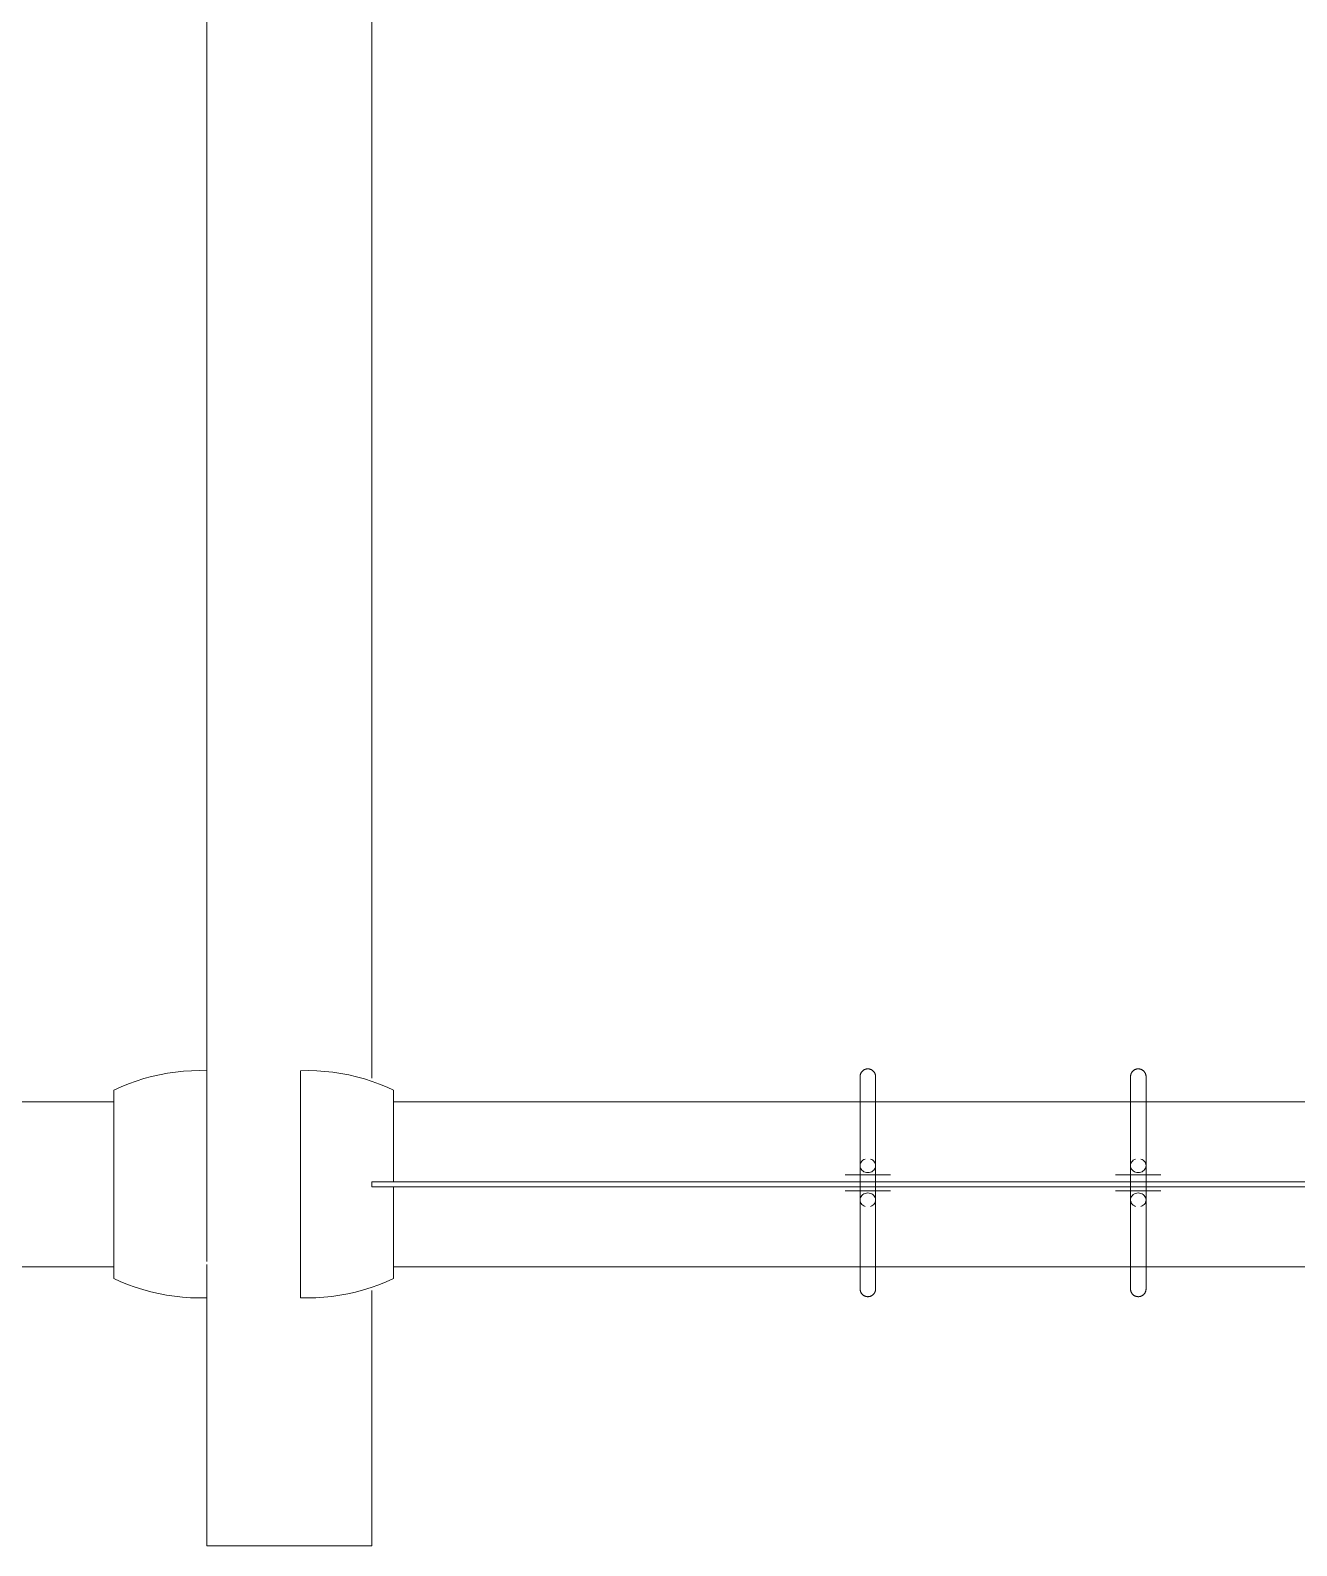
# Model space of a CAD drawing. Header units: inches. Extents: x -1569 to 1282, y -721 to 887.
# Drawn here: x -990.45 to -982.78, y 407.54 to 416.71 of the extents above; entities that cross this region are included whole.
import ezdxf

# ---------------------------------------------------------------- set-up
doc = ezdxf.new("R2010")
doc.units = ezdxf.units.IN
doc.header["$MEASUREMENT"] = 0
doc.layers.add('I-WALL', color=2, linetype='Continuous', lineweight=13)
doc.layers.add('P-SANR-FIXT', color=6, linetype='Continuous', lineweight=13)

# ---------------------------------------------------------------- blocks, each defined once
blk = doc.blocks.new('Accessory_Shower_Bobrick_Vinyl-Shower-Curtain - 70 Wide-7268769-FIRST FLOOR POWER _ SIGNAL')
at = {"layer": 'P-SANR-FIXT', "lineweight": 9}
for p, q in [((-9.0463, 0.6081), (-9.0463, 0.1128)), ((-8.9526, 0.1128), (-8.9526, 0.6081)), ((-7.41, 0.6081), (-7.41, 0.1128)), ((-7.3162, 0.1128), (-7.3162, 0.6081)), ((-12, 0.0156), (12, 0.0156)), ((-12, 0.0156), (-12, -0.0156)), ((-9.1373, 0.0575), (-8.8627, 0.0575)), ((-8.8627, 0.0575), (-9.1373, 0.0575)), ((-9.0713, 0.0575), (-8.9287, 0.0575)), ((-8.9287, 0.0575), (-9.0713, 0.0575)), ((-7.5009, 0.0575), (-7.2264, 0.0575)), ((-7.2264, 0.0575), (-7.5009, 0.0575)), ((-7.4349, 0.0575), (-7.2924, 0.0575)), ((-7.2924, 0.0575), (-7.4349, 0.0575)), ((12, -0.0156), (-12, -0.0156)), ((-9.1373, -0.0402), (-8.8627, -0.0402)), ((-8.8627, -0.0402), (-9.1373, -0.0402)), ((-9.0713, -0.0402), (-8.9287, -0.0402)), ((-8.9287, -0.0402), (-9.0713, -0.0402)), ((-7.5009, -0.0402), (-7.2264, -0.0402)), ((-7.2264, -0.0402), (-7.5009, -0.0402)), ((-7.4349, -0.0402), (-7.2924, -0.0402)), ((-7.2924, -0.0402), (-7.4349, -0.0402)), ((-9.0463, -0.0947), (-9.0463, -0.59)), ((-8.9526, -0.59), (-8.9526, -0.0947)), ((-7.41, -0.0947), (-7.41, -0.59)), ((-7.3162, -0.59), (-7.3162, -0.0947))]:
    blk.add_line(p, q, dxfattribs=at)
at = {"layer": 'P-SANR-FIXT', "lineweight": 9, "flags": 128}
for points in [[(-9.0463, 0.6516), (-9.0463, 0.6535), (-9.0462, 0.6553), (-9.046, 0.6572), (-9.0457, 0.659), (-9.0454, 0.6609), (-9.045, 0.6627), (-9.0445, 0.6645), (-9.044, 0.6663), (-9.0433, 0.6681), (-9.0426, 0.6698), (-9.0419, 0.6715), (-9.041, 0.6732), (-9.0401, 0.6749), (-9.0392, 0.6765), (-9.0381, 0.678), (-9.0371, 0.6796), (-9.0359, 0.6811), (-9.0347, 0.6825), (-9.0334, 0.6839), (-9.0321, 0.6852), (-9.0307, 0.6865), (-9.0293, 0.6877), (-9.0279, 0.6889), (-9.0263, 0.69), (-9.0248, 0.691), (-9.0232, 0.692), (-9.0216, 0.6929), (-9.0199, 0.6938), (-9.0182, 0.6946), (-9.0164, 0.6953), (-9.0147, 0.6959), (-9.0129, 0.6965), (-9.0111, 0.697), (-9.0093, 0.6974), (-9.0074, 0.6978), (-9.0056, 0.6981), (-9.0037, 0.6983), (-9.0018, 0.6984), (-9, 0.6984), (-8.9995, 0.6985)], [(-9.0463, 0.6516), (-9.0463, 0.6511), (-9.0463, 0.6495), (-9.0463, 0.647), (-9.0463, 0.6434), (-9.0463, 0.6388), (-9.0463, 0.6332), (-9.0463, 0.6266), (-9.0463, 0.619), (-9.0463, 0.6104), (-9.0463, 0.6009), (-9.0463, 0.5904), (-9.0463, 0.579), (-9.0463, 0.5666), (-9.0463, 0.5534), (-9.0463, 0.5393), (-9.0463, 0.5244), (-9.0463, 0.5087), (-9.0463, 0.4921), (-9.0463, 0.4748), (-9.0463, 0.4567), (-9.0463, 0.4379), (-9.0463, 0.4184), (-9.0463, 0.3983), (-9.0463, 0.3775), (-9.0463, 0.3562), (-9.0463, 0.3343), (-9.0463, 0.3119), (-9.0463, 0.289), (-9.0463, 0.2656), (-9.0463, 0.2419), (-9.0463, 0.2177), (-9.0463, 0.1933), (-9.0463, 0.1685), (-9.0463, 0.1435), (-9.0463, 0.1182), (-9.0463, 0.0928), (-9.0463, 0.0673), (-9.0463, 0.0417), (-9.0463, 0.016), (-9.0463, -0.0097), (-9.0463, -0.0354), (-9.0463, -0.061), (-9.0463, -0.0865), (-9.0463, -0.1118), (-9.0463, -0.1369), (-9.0463, -0.1619), (-9.0463, -0.1865), (-9.0463, -0.2108), (-9.0463, -0.2348), (-9.0463, -0.2584), (-9.0463, -0.2815), (-9.0463, -0.3042), (-9.0463, -0.3264), (-9.0463, -0.348), (-9.0463, -0.3691), (-9.0463, -0.3896), (-9.0463, -0.4094), (-9.0463, -0.4286), (-9.0463, -0.447), (-9.0463, -0.4648), (-9.0463, -0.4817), (-9.0463, -0.4979), (-9.0463, -0.5133), (-9.0463, -0.5279), (-9.0463, -0.5415), (-9.0463, -0.5544), (-9.0463, -0.5663), (-9.0463, -0.5772), (-9.0463, -0.5873), (-9.0463, -0.5964), (-9.0463, -0.6045), (-9.0463, -0.6116), (-9.0463, -0.6178), (-9.0463, -0.6229), (-9.0463, -0.6271), (-9.0463, -0.6302), (-9.0463, -0.6323), (-9.0463, -0.6334), (-9.0463, -0.6335)], [(-9.0463, 0.6081), (-9.0463, 0.6169), (-9.0463, 0.6248), (-9.0463, 0.6316), (-9.0463, 0.6375), (-9.0463, 0.6423), (-9.0463, 0.6462), (-9.0463, 0.649), (-9.0463, 0.6508), (-9.0463, 0.6515)], [(-8.9995, 0.6985), (-8.9976, 0.6984), (-8.9957, 0.6983), (-8.9938, 0.6981), (-8.992, 0.6979), (-8.9901, 0.6975), (-8.9883, 0.6971), (-8.9865, 0.6966), (-8.9847, 0.6961), (-8.9829, 0.6954), (-8.9812, 0.6948), (-8.9795, 0.694), (-8.9778, 0.6932), (-8.9762, 0.6923), (-8.9746, 0.6913), (-8.973, 0.6903), (-8.9715, 0.6892), (-8.97, 0.688), (-8.9685, 0.6868), (-8.9672, 0.6856), (-8.9658, 0.6842), (-8.9646, 0.6829), (-8.9633, 0.6814), (-8.9622, 0.68), (-8.9611, 0.6785), (-8.96, 0.6769), (-8.959, 0.6753), (-8.9581, 0.6737), (-8.9573, 0.672), (-8.9565, 0.6703), (-8.9558, 0.6686), (-8.9551, 0.6668), (-8.9546, 0.665), (-8.954, 0.6632), (-8.9536, 0.6614), (-8.9533, 0.6595), (-8.953, 0.6577), (-8.9528, 0.6558), (-8.9526, 0.654), (-8.9526, 0.6521), (-8.9526, 0.6516)], [(-8.9526, -0.6335), (-8.9526, -0.633), (-8.9526, -0.6314), (-8.9526, -0.6289), (-8.9526, -0.6253), (-8.9526, -0.6207), (-8.9526, -0.6151), (-8.9526, -0.6085), (-8.9526, -0.6009), (-8.9526, -0.5923), (-8.9526, -0.5828), (-8.9526, -0.5723), (-8.9526, -0.5609), (-8.9526, -0.5486), (-8.9526, -0.5354), (-8.9526, -0.5213), (-8.9526, -0.5063), (-8.9526, -0.4906), (-8.9526, -0.474), (-8.9526, -0.4567), (-8.9526, -0.4386), (-8.9526, -0.4198), (-8.9526, -0.4004), (-8.9526, -0.3802), (-8.9526, -0.3595), (-8.9526, -0.3381), (-8.9526, -0.3162), (-8.9526, -0.2938), (-8.9526, -0.2709), (-8.9526, -0.2476), (-8.9526, -0.2238), (-8.9526, -0.1997), (-8.9526, -0.1752), (-8.9526, -0.1504), (-8.9526, -0.1254), (-8.9526, -0.1002), (-8.9526, -0.0748), (-8.9526, -0.0492), (-8.9526, -0.0236), (-8.9526, 0.0021), (-8.9526, 0.0278), (-8.9526, 0.0535), (-8.9526, 0.0791), (-8.9526, 0.1046), (-8.9526, 0.1299), (-8.9526, 0.155), (-8.9526, 0.1799), (-8.9526, 0.2046), (-8.9526, 0.2289), (-8.9526, 0.2529), (-8.9526, 0.2764), (-8.9526, 0.2996), (-8.9526, 0.3223), (-8.9526, 0.3444), (-8.9526, 0.3661), (-8.9526, 0.3872), (-8.9526, 0.4076), (-8.9526, 0.4275), (-8.9526, 0.4466), (-8.9526, 0.4651), (-8.9526, 0.4828), (-8.9526, 0.4998), (-8.9526, 0.516), (-8.9526, 0.5314), (-8.9526, 0.5459), (-8.9526, 0.5596), (-8.9526, 0.5724), (-8.9526, 0.5843), (-8.9526, 0.5953), (-8.9526, 0.6054), (-8.9526, 0.6145), (-8.9526, 0.6226), (-8.9526, 0.6297), (-8.9526, 0.6359), (-8.9526, 0.641), (-8.9526, 0.6451), (-8.9526, 0.6483), (-8.9526, 0.6504), (-8.9526, 0.6514), (-8.9526, 0.6516)], [(-8.9526, 0.6516), (-8.9526, 0.6511), (-8.9526, 0.6495), (-8.9526, 0.647), (-8.9526, 0.6434), (-8.9526, 0.6388), (-8.9526, 0.6332), (-8.9526, 0.6266), (-8.9526, 0.619), (-8.9526, 0.6104), (-8.9526, 0.6081)], [(-7.41, 0.6516), (-7.4099, 0.6535), (-7.4098, 0.6553), (-7.4096, 0.6572), (-7.4094, 0.659), (-7.409, 0.6609), (-7.4086, 0.6627), (-7.4081, 0.6645), (-7.4076, 0.6663), (-7.407, 0.6681), (-7.4063, 0.6698), (-7.4055, 0.6715), (-7.4047, 0.6732), (-7.4038, 0.6749), (-7.4028, 0.6765), (-7.4018, 0.678), (-7.4007, 0.6796), (-7.3995, 0.6811), (-7.3983, 0.6825), (-7.3971, 0.6839), (-7.3958, 0.6852), (-7.3944, 0.6865), (-7.393, 0.6877), (-7.3915, 0.6889), (-7.39, 0.69), (-7.3884, 0.691), (-7.3868, 0.692), (-7.3852, 0.6929), (-7.3835, 0.6938), (-7.3818, 0.6946), (-7.3801, 0.6953), (-7.3783, 0.6959), (-7.3765, 0.6965), (-7.3747, 0.697), (-7.3729, 0.6974), (-7.3711, 0.6978), (-7.3692, 0.6981), (-7.3673, 0.6983), (-7.3655, 0.6984), (-7.3636, 0.6984), (-7.3631, 0.6985)], [(-7.41, 0.6516), (-7.41, 0.6511), (-7.41, 0.6495), (-7.41, 0.647), (-7.41, 0.6434), (-7.41, 0.6388), (-7.41, 0.6332), (-7.41, 0.6266), (-7.41, 0.619), (-7.41, 0.6104), (-7.41, 0.6009), (-7.41, 0.5904), (-7.41, 0.579), (-7.41, 0.5666), (-7.41, 0.5534), (-7.41, 0.5393), (-7.41, 0.5244), (-7.41, 0.5087), (-7.41, 0.4921), (-7.41, 0.4748), (-7.41, 0.4567), (-7.41, 0.4379), (-7.41, 0.4184), (-7.41, 0.3983), (-7.41, 0.3775), (-7.41, 0.3562), (-7.41, 0.3343), (-7.41, 0.3119), (-7.41, 0.289), (-7.41, 0.2656), (-7.41, 0.2419), (-7.41, 0.2177), (-7.41, 0.1933), (-7.41, 0.1685), (-7.41, 0.1435), (-7.41, 0.1182), (-7.41, 0.0928), (-7.41, 0.0673), (-7.41, 0.0417), (-7.41, 0.016), (-7.41, -0.0097), (-7.41, -0.0354), (-7.41, -0.061), (-7.41, -0.0865), (-7.41, -0.1118), (-7.41, -0.1369), (-7.41, -0.1619), (-7.41, -0.1865), (-7.41, -0.2108), (-7.41, -0.2348), (-7.41, -0.2584), (-7.41, -0.2815), (-7.41, -0.3042), (-7.41, -0.3264), (-7.41, -0.348), (-7.41, -0.3691), (-7.41, -0.3896), (-7.41, -0.4094), (-7.41, -0.4286), (-7.41, -0.447), (-7.41, -0.4648), (-7.41, -0.4817), (-7.41, -0.4979), (-7.41, -0.5133), (-7.41, -0.5279), (-7.41, -0.5415), (-7.41, -0.5544), (-7.41, -0.5663), (-7.41, -0.5772), (-7.41, -0.5873), (-7.41, -0.5964), (-7.41, -0.6045), (-7.41, -0.6116), (-7.41, -0.6178), (-7.41, -0.6229), (-7.41, -0.6271), (-7.41, -0.6302), (-7.41, -0.6323), (-7.41, -0.6334), (-7.41, -0.6335)], [(-7.41, 0.6081), (-7.41, 0.6169), (-7.41, 0.6248), (-7.41, 0.6316), (-7.41, 0.6375), (-7.41, 0.6423), (-7.41, 0.6462), (-7.41, 0.649), (-7.41, 0.6508), (-7.41, 0.6515)], [(-7.3631, 0.6985), (-7.3612, 0.6984), (-7.3593, 0.6983), (-7.3575, 0.6981), (-7.3556, 0.6979), (-7.3538, 0.6975), (-7.352, 0.6971), (-7.3501, 0.6966), (-7.3483, 0.6961), (-7.3466, 0.6954), (-7.3448, 0.6948), (-7.3431, 0.694), (-7.3414, 0.6932), (-7.3398, 0.6923), (-7.3382, 0.6913), (-7.3366, 0.6903), (-7.3351, 0.6892), (-7.3336, 0.688), (-7.3322, 0.6868), (-7.3308, 0.6856), (-7.3295, 0.6842), (-7.3282, 0.6829), (-7.327, 0.6814), (-7.3258, 0.68), (-7.3247, 0.6785), (-7.3237, 0.6769), (-7.3227, 0.6753), (-7.3218, 0.6737), (-7.3209, 0.672), (-7.3201, 0.6703), (-7.3194, 0.6686), (-7.3188, 0.6668), (-7.3182, 0.665), (-7.3177, 0.6632), (-7.3173, 0.6614), (-7.3169, 0.6595), (-7.3166, 0.6577), (-7.3164, 0.6558), (-7.3163, 0.654), (-7.3162, 0.6521), (-7.3162, 0.6516)], [(-7.3162, -0.6335), (-7.3162, -0.633), (-7.3162, -0.6314), (-7.3162, -0.6289), (-7.3162, -0.6253), (-7.3162, -0.6207), (-7.3162, -0.6151), (-7.3162, -0.6085), (-7.3162, -0.6009), (-7.3162, -0.5923), (-7.3162, -0.5828), (-7.3162, -0.5723), (-7.3162, -0.5609), (-7.3162, -0.5486), (-7.3162, -0.5354), (-7.3162, -0.5213), (-7.3162, -0.5063), (-7.3162, -0.4906), (-7.3162, -0.474), (-7.3162, -0.4567), (-7.3162, -0.4386), (-7.3162, -0.4198), (-7.3162, -0.4004), (-7.3162, -0.3802), (-7.3162, -0.3595), (-7.3162, -0.3381), (-7.3162, -0.3162), (-7.3162, -0.2938), (-7.3162, -0.2709), (-7.3162, -0.2476), (-7.3162, -0.2238), (-7.3162, -0.1997), (-7.3162, -0.1752), (-7.3162, -0.1504), (-7.3162, -0.1254), (-7.3162, -0.1002), (-7.3162, -0.0748), (-7.3162, -0.0492), (-7.3162, -0.0236), (-7.3162, 0.0021), (-7.3162, 0.0278), (-7.3162, 0.0535), (-7.3162, 0.0791), (-7.3162, 0.1046), (-7.3162, 0.1299), (-7.3162, 0.155), (-7.3162, 0.1799), (-7.3162, 0.2046), (-7.3162, 0.2289), (-7.3162, 0.2529), (-7.3162, 0.2764), (-7.3162, 0.2996), (-7.3162, 0.3223), (-7.3162, 0.3444), (-7.3162, 0.3661), (-7.3162, 0.3872), (-7.3162, 0.4076), (-7.3162, 0.4275), (-7.3162, 0.4466), (-7.3162, 0.4651), (-7.3162, 0.4828), (-7.3162, 0.4998), (-7.3162, 0.516), (-7.3162, 0.5314), (-7.3162, 0.5459), (-7.3162, 0.5596), (-7.3162, 0.5724), (-7.3162, 0.5843), (-7.3162, 0.5953), (-7.3162, 0.6054), (-7.3162, 0.6145), (-7.3162, 0.6226), (-7.3162, 0.6297), (-7.3162, 0.6359), (-7.3162, 0.641), (-7.3162, 0.6451), (-7.3162, 0.6483), (-7.3162, 0.6504), (-7.3162, 0.6514), (-7.3162, 0.6516)], [(-7.3162, 0.6516), (-7.3162, 0.6511), (-7.3162, 0.6495), (-7.3162, 0.647), (-7.3162, 0.6434), (-7.3162, 0.6388), (-7.3162, 0.6332), (-7.3162, 0.6266), (-7.3162, 0.619), (-7.3162, 0.6104), (-7.3162, 0.6081)], [(-9.0463, 0.0133), (-9.0463, 0.0181), (-9.0463, 0.0229), (-9.0463, 0.0276), (-9.0463, 0.0324), (-9.0463, 0.0371), (-9.0463, 0.0417), (-9.0463, 0.0463), (-9.0463, 0.0508), (-9.0463, 0.0553), (-9.0463, 0.0597), (-9.0463, 0.064), (-9.0463, 0.0682), (-9.0463, 0.0723), (-9.0463, 0.0764), (-9.0463, 0.0803), (-9.0463, 0.0841), (-9.0463, 0.0878), (-9.0463, 0.0913), (-9.0463, 0.0948), (-9.0463, 0.0981), (-9.0463, 0.1012), (-9.0463, 0.1042), (-9.0463, 0.1071), (-9.0463, 0.1097), (-9.0463, 0.1123), (-9.0463, 0.1128)], [(-8.9526, 0.1128), (-8.9526, 0.1103), (-8.9526, 0.1076), (-8.9526, 0.1048), (-8.9526, 0.1019), (-8.9526, 0.0987), (-8.9526, 0.0955), (-8.9526, 0.0921), (-8.9526, 0.0886), (-8.9526, 0.0849), (-8.9526, 0.0811), (-8.9526, 0.0772), (-8.9526, 0.0732), (-8.9526, 0.0691), (-8.9526, 0.0649), (-8.9526, 0.0606), (-8.9526, 0.0562), (-8.9526, 0.0518), (-8.9526, 0.0473), (-8.9526, 0.0427), (-8.9526, 0.0381), (-8.9526, 0.0334), (-8.9526, 0.0287), (-8.9526, 0.0239), (-8.9526, 0.0191), (-8.9526, 0.0144)], [(-7.41, 0.0133), (-7.41, 0.0181), (-7.41, 0.0229), (-7.41, 0.0276), (-7.41, 0.0324), (-7.41, 0.0371), (-7.41, 0.0417), (-7.41, 0.0463), (-7.41, 0.0508), (-7.41, 0.0553), (-7.41, 0.0597), (-7.41, 0.064), (-7.41, 0.0682), (-7.41, 0.0723), (-7.41, 0.0764), (-7.41, 0.0803), (-7.41, 0.0841), (-7.41, 0.0878), (-7.41, 0.0913), (-7.41, 0.0948), (-7.41, 0.0981), (-7.41, 0.1012), (-7.41, 0.1042), (-7.41, 0.1071), (-7.41, 0.1097), (-7.41, 0.1123), (-7.41, 0.1128)], [(-7.3162, 0.1128), (-7.3162, 0.1103), (-7.3162, 0.1076), (-7.3162, 0.1048), (-7.3162, 0.1019), (-7.3162, 0.0987), (-7.3162, 0.0955), (-7.3162, 0.0921), (-7.3162, 0.0886), (-7.3162, 0.0849), (-7.3162, 0.0811), (-7.3162, 0.0772), (-7.3162, 0.0732), (-7.3162, 0.0691), (-7.3162, 0.0649), (-7.3162, 0.0606), (-7.3162, 0.0562), (-7.3162, 0.0518), (-7.3162, 0.0473), (-7.3162, 0.0427), (-7.3162, 0.0381), (-7.3162, 0.0334), (-7.3162, 0.0287), (-7.3162, 0.0239), (-7.3162, 0.0191), (-7.3162, 0.0144)], [(-9.0463, -0.0947), (-9.0463, -0.0922), (-9.0463, -0.0896), (-9.0463, -0.0868), (-9.0463, -0.0838), (-9.0463, -0.0807), (-9.0463, -0.0774), (-9.0463, -0.074), (-9.0463, -0.0705), (-9.0463, -0.0668), (-9.0463, -0.063), (-9.0463, -0.0592), (-9.0463, -0.0551), (-9.0463, -0.051), (-9.0463, -0.0468), (-9.0463, -0.0425), (-9.0463, -0.0382), (-9.0463, -0.0337), (-9.0463, -0.0292), (-9.0463, -0.0246), (-9.0463, -0.02), (-9.0463, -0.0153)], [(-8.9526, -0.0143), (-8.9526, -0.019), (-8.9526, -0.0236), (-8.9526, -0.0282), (-8.9526, -0.0328), (-8.9526, -0.0372), (-8.9526, -0.0416), (-8.9526, -0.0459), (-8.9526, -0.0501), (-8.9526, -0.0543), (-8.9526, -0.0583), (-8.9526, -0.0622), (-8.9526, -0.066), (-8.9526, -0.0697), (-8.9526, -0.0733), (-8.9526, -0.0767), (-8.9526, -0.08), (-8.9526, -0.0831), (-8.9526, -0.0861), (-8.9526, -0.089), (-8.9526, -0.0917), (-8.9526, -0.0942), (-8.9526, -0.0947)], [(-7.41, -0.0947), (-7.41, -0.0922), (-7.41, -0.0896), (-7.41, -0.0868), (-7.41, -0.0838), (-7.41, -0.0807), (-7.41, -0.0774), (-7.41, -0.074), (-7.41, -0.0705), (-7.41, -0.0668), (-7.41, -0.063), (-7.41, -0.0592), (-7.41, -0.0551), (-7.41, -0.051), (-7.41, -0.0468), (-7.41, -0.0425), (-7.41, -0.0382), (-7.41, -0.0337), (-7.41, -0.0292), (-7.41, -0.0246), (-7.41, -0.02), (-7.41, -0.0153)], [(-7.3162, -0.0143), (-7.3162, -0.019), (-7.3162, -0.0236), (-7.3162, -0.0282), (-7.3162, -0.0328), (-7.3162, -0.0372), (-7.3162, -0.0416), (-7.3162, -0.0459), (-7.3162, -0.0501), (-7.3162, -0.0543), (-7.3162, -0.0583), (-7.3162, -0.0622), (-7.3162, -0.066), (-7.3162, -0.0697), (-7.3162, -0.0733), (-7.3162, -0.0767), (-7.3162, -0.08), (-7.3162, -0.0831), (-7.3162, -0.0861), (-7.3162, -0.089), (-7.3162, -0.0917), (-7.3162, -0.0942), (-7.3162, -0.0947)], [(-9.0463, -0.6335), (-9.0463, -0.633), (-9.0463, -0.6314), (-9.0463, -0.6289), (-9.0463, -0.6253), (-9.0463, -0.6207), (-9.0463, -0.6151), (-9.0463, -0.6085), (-9.0463, -0.6009), (-9.0463, -0.5923), (-9.0463, -0.59)], [(-8.9995, -0.6804), (-9.0013, -0.6803), (-9.0032, -0.6802), (-9.0051, -0.68), (-9.0069, -0.6798), (-9.0088, -0.6794), (-9.0106, -0.679), (-9.0124, -0.6786), (-9.0142, -0.678), (-9.016, -0.6774), (-9.0177, -0.6767), (-9.0194, -0.6759), (-9.0211, -0.6751), (-9.0227, -0.6742), (-9.0244, -0.6732), (-9.0259, -0.6722), (-9.0275, -0.6711), (-9.0289, -0.67), (-9.0304, -0.6687), (-9.0318, -0.6675), (-9.0331, -0.6662), (-9.0344, -0.6648), (-9.0356, -0.6634), (-9.0368, -0.6619), (-9.0379, -0.6604), (-9.0389, -0.6588), (-9.0399, -0.6572), (-9.0408, -0.6556), (-9.0417, -0.6539), (-9.0424, -0.6522), (-9.0431, -0.6505), (-9.0438, -0.6487), (-9.0444, -0.6469), (-9.0449, -0.6451), (-9.0453, -0.6433), (-9.0457, -0.6415), (-9.0459, -0.6396), (-9.0461, -0.6378), (-9.0463, -0.6359), (-9.0463, -0.634), (-9.0463, -0.6335)], [(-8.9526, -0.6335), (-8.9526, -0.6354), (-8.9527, -0.6372), (-8.9529, -0.6391), (-8.9532, -0.641), (-8.9535, -0.6428), (-8.9539, -0.6446), (-8.9544, -0.6465), (-8.955, -0.6482), (-8.9556, -0.65), (-8.9563, -0.6518), (-8.957, -0.6535), (-8.9579, -0.6551), (-8.9588, -0.6568), (-8.9597, -0.6584), (-8.9608, -0.66), (-8.9619, -0.6615), (-8.963, -0.663), (-8.9642, -0.6644), (-8.9655, -0.6658), (-8.9668, -0.6671), (-8.9682, -0.6684), (-8.9696, -0.6696), (-8.9711, -0.6708), (-8.9726, -0.6719), (-8.9741, -0.6729), (-8.9757, -0.6739), (-8.9774, -0.6748), (-8.979, -0.6757), (-8.9807, -0.6765), (-8.9825, -0.6772), (-8.9842, -0.6778), (-8.986, -0.6784), (-8.9878, -0.6789), (-8.9897, -0.6793), (-8.9915, -0.6797), (-8.9933, -0.68), (-8.9952, -0.6802), (-8.9971, -0.6803), (-8.999, -0.6804), (-8.9995, -0.6804)], [(-8.9526, -0.59), (-8.9526, -0.5988), (-8.9526, -0.6067), (-8.9526, -0.6135), (-8.9526, -0.6194), (-8.9526, -0.6242), (-8.9526, -0.6281), (-8.9526, -0.6309), (-8.9526, -0.6327), (-8.9526, -0.6335)], [(-7.41, -0.6335), (-7.41, -0.633), (-7.41, -0.6314), (-7.41, -0.6289), (-7.41, -0.6253), (-7.41, -0.6207), (-7.41, -0.6151), (-7.41, -0.6085), (-7.41, -0.6009), (-7.41, -0.5923), (-7.41, -0.59)], [(-7.3631, -0.6804), (-7.365, -0.6803), (-7.3668, -0.6802), (-7.3687, -0.68), (-7.3706, -0.6798), (-7.3724, -0.6794), (-7.3742, -0.679), (-7.376, -0.6786), (-7.3778, -0.678), (-7.3796, -0.6774), (-7.3813, -0.6767), (-7.3831, -0.6759), (-7.3847, -0.6751), (-7.3864, -0.6742), (-7.388, -0.6732), (-7.3896, -0.6722), (-7.3911, -0.6711), (-7.3926, -0.67), (-7.394, -0.6687), (-7.3954, -0.6675), (-7.3967, -0.6662), (-7.398, -0.6648), (-7.3992, -0.6634), (-7.4004, -0.6619), (-7.4015, -0.6604), (-7.4025, -0.6588), (-7.4035, -0.6572), (-7.4044, -0.6556), (-7.4053, -0.6539), (-7.4061, -0.6522), (-7.4068, -0.6505), (-7.4074, -0.6487), (-7.408, -0.6469), (-7.4085, -0.6451), (-7.4089, -0.6433), (-7.4093, -0.6415), (-7.4096, -0.6396), (-7.4098, -0.6378), (-7.4099, -0.6359), (-7.41, -0.634), (-7.41, -0.6335)], [(-7.3162, -0.6335), (-7.3163, -0.6354), (-7.3164, -0.6372), (-7.3166, -0.6391), (-7.3168, -0.641), (-7.3172, -0.6428), (-7.3176, -0.6446), (-7.318, -0.6465), (-7.3186, -0.6482), (-7.3192, -0.65), (-7.3199, -0.6518), (-7.3207, -0.6535), (-7.3215, -0.6551), (-7.3224, -0.6568), (-7.3234, -0.6584), (-7.3244, -0.66), (-7.3255, -0.6615), (-7.3266, -0.663), (-7.3279, -0.6644), (-7.3291, -0.6658), (-7.3304, -0.6671), (-7.3318, -0.6684), (-7.3332, -0.6696), (-7.3347, -0.6708), (-7.3362, -0.6719), (-7.3378, -0.6729), (-7.3394, -0.6739), (-7.341, -0.6748), (-7.3427, -0.6757), (-7.3444, -0.6765), (-7.3461, -0.6772), (-7.3479, -0.6778), (-7.3497, -0.6784), (-7.3515, -0.6789), (-7.3533, -0.6793), (-7.3551, -0.6797), (-7.357, -0.68), (-7.3588, -0.6802), (-7.3607, -0.6803), (-7.3626, -0.6804), (-7.3631, -0.6804)], [(-7.3162, -0.59), (-7.3162, -0.5988), (-7.3162, -0.6067), (-7.3162, -0.6135), (-7.3162, -0.6194), (-7.3162, -0.6242), (-7.3162, -0.6281), (-7.3162, -0.6309), (-7.3162, -0.6327), (-7.3162, -0.6335)]]:
    blk.add_lwpolyline(points, dxfattribs=at)
at = {"layer": 'P-SANR-FIXT', "lineweight": 9}
for points in [[(-8.9995, 0.0706), (-9.0049, 0.0706), (-9.0158, 0.0723), (-9.0302, 0.0798), (-9.0409, 0.0912), (-9.0466, 0.1052), (-9.0466, 0.1202), (-9.0409, 0.1344), (-9.0302, 0.146), (-9.0206, 0.151), (-9.0155, 0.1527)], [(-8.9834, 0.1527), (-8.9783, 0.151), (-8.9687, 0.146), (-8.958, 0.1344), (-8.9523, 0.1203), (-8.9524, 0.1052), (-8.958, 0.0912), (-8.9687, 0.0798), (-8.9831, 0.0723), (-8.994, 0.0706), (-8.9995, 0.0706)], [(-7.3631, 0.0706), (-7.3686, 0.0706), (-7.3795, 0.0723), (-7.3939, 0.0798), (-7.4045, 0.0912), (-7.4102, 0.1052), (-7.4102, 0.1202), (-7.4045, 0.1344), (-7.3939, 0.146), (-7.3843, 0.151), (-7.3791, 0.1527)], [(-7.347, 0.1527), (-7.3419, 0.151), (-7.3323, 0.146), (-7.3216, 0.1344), (-7.316, 0.1203), (-7.316, 0.1052), (-7.3217, 0.0912), (-7.3323, 0.0798), (-7.3467, 0.0723), (-7.3576, 0.0706), (-7.3631, 0.0706)], [(-8.9995, -0.0525), (-9.0049, -0.0525), (-9.0158, -0.0542), (-9.0302, -0.0617), (-9.0409, -0.0732), (-9.0466, -0.0872), (-9.0466, -0.1022), (-9.0409, -0.1163), (-9.0302, -0.1279), (-9.0206, -0.1329), (-9.0155, -0.1346)], [(-8.9834, -0.1346), (-8.9783, -0.1329), (-8.9687, -0.1279), (-8.958, -0.1163), (-8.9523, -0.1022), (-8.9524, -0.0872), (-8.958, -0.0732), (-8.9687, -0.0617), (-8.9831, -0.0542), (-8.994, -0.0525), (-8.9995, -0.0525)], [(-7.3631, -0.0525), (-7.3686, -0.0525), (-7.3795, -0.0542), (-7.3939, -0.0617), (-7.4045, -0.0732), (-7.4102, -0.0872), (-7.4102, -0.1022), (-7.4045, -0.1163), (-7.3939, -0.1279), (-7.3843, -0.1329), (-7.3791, -0.1346)], [(-7.347, -0.1346), (-7.3419, -0.1329), (-7.3323, -0.1279), (-7.3216, -0.1163), (-7.316, -0.1022), (-7.316, -0.0872), (-7.3217, -0.0732), (-7.3323, -0.0617), (-7.3467, -0.0542), (-7.3576, -0.0525), (-7.3631, -0.0525)]]:
    blk.add_open_spline(points, degree=3, dxfattribs=at)
blk = doc.blocks.new('Accessory_Shower_Bobrick_B-207 - 72W-7280602-FIRST FLOOR POWER _ SIGNAL')
at = {"layer": 'P-SANR-FIXT', "lineweight": 9}
for p, q in [((-989.3789, 410.4105), (-989.3789, 409.2551)), ((-989.9414, 409.1532), (-989.9414, 410.2936)), ((-989.9414, 410.2234), (-1020.8164, 410.2234)), ((-1020.8164, 409.2234), (-989.9414, 409.2234)), ((-989.3789, 409.2376), (-989.3789, 409.0363))]:
    blk.add_line(p, q, dxfattribs=at)
at = {"layer": 'P-SANR-FIXT', "lineweight": 9, "flags": 128}
for points in [[(-989.9414, 410.2936), (-989.8968, 410.3136), (-989.8515, 410.3319), (-989.8056, 410.3483), (-989.759, 410.3628), (-989.7118, 410.3755), (-989.6642, 410.3862), (-989.6162, 410.3951), (-989.5679, 410.402), (-989.5193, 410.407), (-989.4706, 410.4101), (-989.4218, 410.4112), (-989.3789, 410.4105)], [(-989.3789, 409.0363), (-989.4277, 409.0357), (-989.4765, 409.0371), (-989.5252, 409.0403), (-989.5737, 409.0456), (-989.622, 409.0527), (-989.67, 409.0618), (-989.7175, 409.0728), (-989.7646, 409.0857), (-989.8111, 409.1005), (-989.857, 409.1171), (-989.9022, 409.1355), (-989.9414, 409.1532)]]:
    blk.add_lwpolyline(points, dxfattribs=at)
blk = doc.blocks.new('Accessory_Shower_Bobrick_B-207 - 72W-V66-FIRST FLOOR POWER _ SIGNAL')
at = {"layer": 'P-SANR-FIXT', "lineweight": 9}
for p, q in [((-988.8107, 410.4105), (-988.8107, 409.0363)), ((-988.2482, 409.7408), (-988.2482, 410.2936)), ((-957.3732, 410.2234), (-988.2482, 410.2234)), ((-988.2482, 410.1565), (-988.2482, 410.2234)), ((-988.2482, 409.1532), (-988.2482, 409.7061)), ((-988.2482, 409.2234), (-988.2482, 409.2558)), ((-988.2482, 409.2234), (-957.3732, 409.2234))]:
    blk.add_line(p, q, dxfattribs=at)
at = {"layer": 'P-SANR-FIXT', "lineweight": 9, "flags": 128}
for points in [[(-988.8107, 410.4105), (-988.7619, 410.4111), (-988.7131, 410.4098), (-988.6644, 410.4065), (-988.6158, 410.4013), (-988.5675, 410.3941), (-988.5196, 410.3851), (-988.472, 410.374), (-988.4249, 410.3612), (-988.3784, 410.3464), (-988.3325, 410.3298), (-988.2873, 410.3113), (-988.2482, 410.2936)], [(-988.2482, 409.1532), (-988.2927, 409.1332), (-988.338, 409.115), (-988.384, 409.0986), (-988.4306, 409.0841), (-988.4777, 409.0714), (-988.5253, 409.0606), (-988.5733, 409.0518), (-988.6216, 409.0448), (-988.6702, 409.0398), (-988.7189, 409.0368), (-988.7677, 409.0357), (-988.8107, 409.0363)]]:
    blk.add_lwpolyline(points, dxfattribs=at)

msp = doc.modelspace()

# ---------------------------------------------------------------- linework, layer by layer
at = {"layer": 'I-WALL'}
for p, q in [((-989.3789, 467.0359), (-989.3789, 410.4105)), ((-988.3789, 410.366), (-988.3789, 467.0359)), ((-989.3789, 409.2376), (-989.3789, 409.1873)), ((-988.3789, 407.5359), (-988.3789, 409.0808)), ((-989.3789, 409.0363), (-989.3789, 407.5359)), ((-989.3789, 407.5359), (-988.3789, 407.5359))]:
    msp.add_line(p, q, dxfattribs=at)

# ---------------------------------------------------------------- block references
at = {"layer": 'P-SANR-FIXT', "lineweight": 9}
for name, p in [('Accessory_Shower_Bobrick_B-207 - 72W-7280602-FIRST FLOOR POWER _ SIGNAL', (0, 0)), ('Accessory_Shower_Bobrick_B-207 - 72W-V66-FIRST FLOOR POWER _ SIGNAL', (0, 0)), ('Accessory_Shower_Bobrick_Vinyl-Shower-Curtain - 70 Wide-7268769-FIRST FLOOR POWER _ SIGNAL', (-976.3789, 409.7234))]:
    msp.add_blockref(name, p, dxfattribs=at)

doc.saveas('drawing.dxf')
